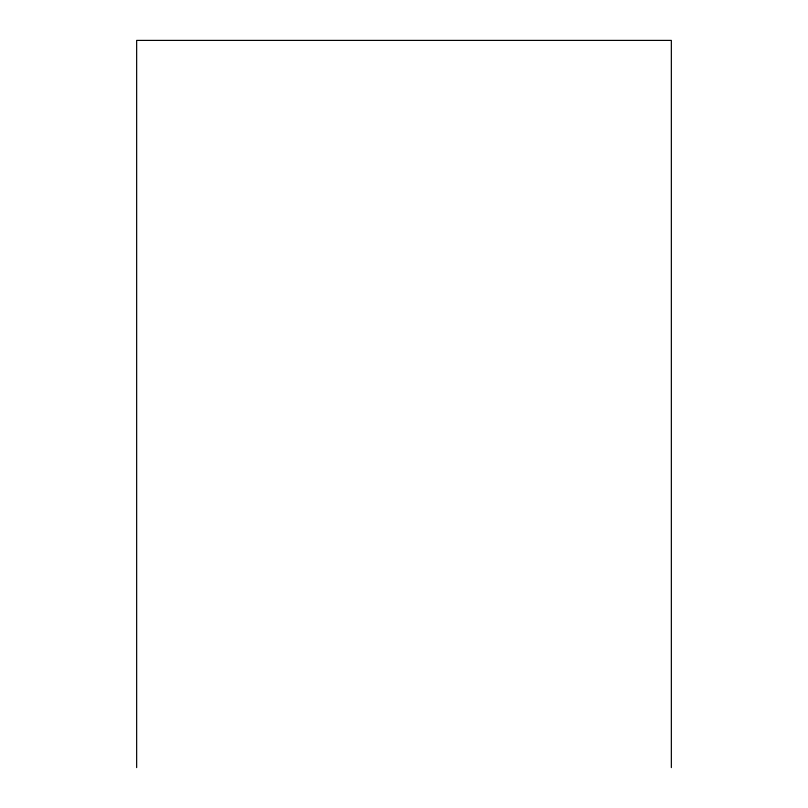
<?xml version="1.0" encoding="UTF-8"?>
<svg xmlns="http://www.w3.org/2000/svg" width="808" height="808" viewBox="0 0 808 808"><rect width="100%" height="100%" fill="white"/><g stroke="black" fill="none" stroke-linecap="round" stroke-linejoin="round"><path stroke-width="1.21" d="M671.347 767.6L671.347 40.4L136.653 40.4L136.653 767.6"/></g></svg>
